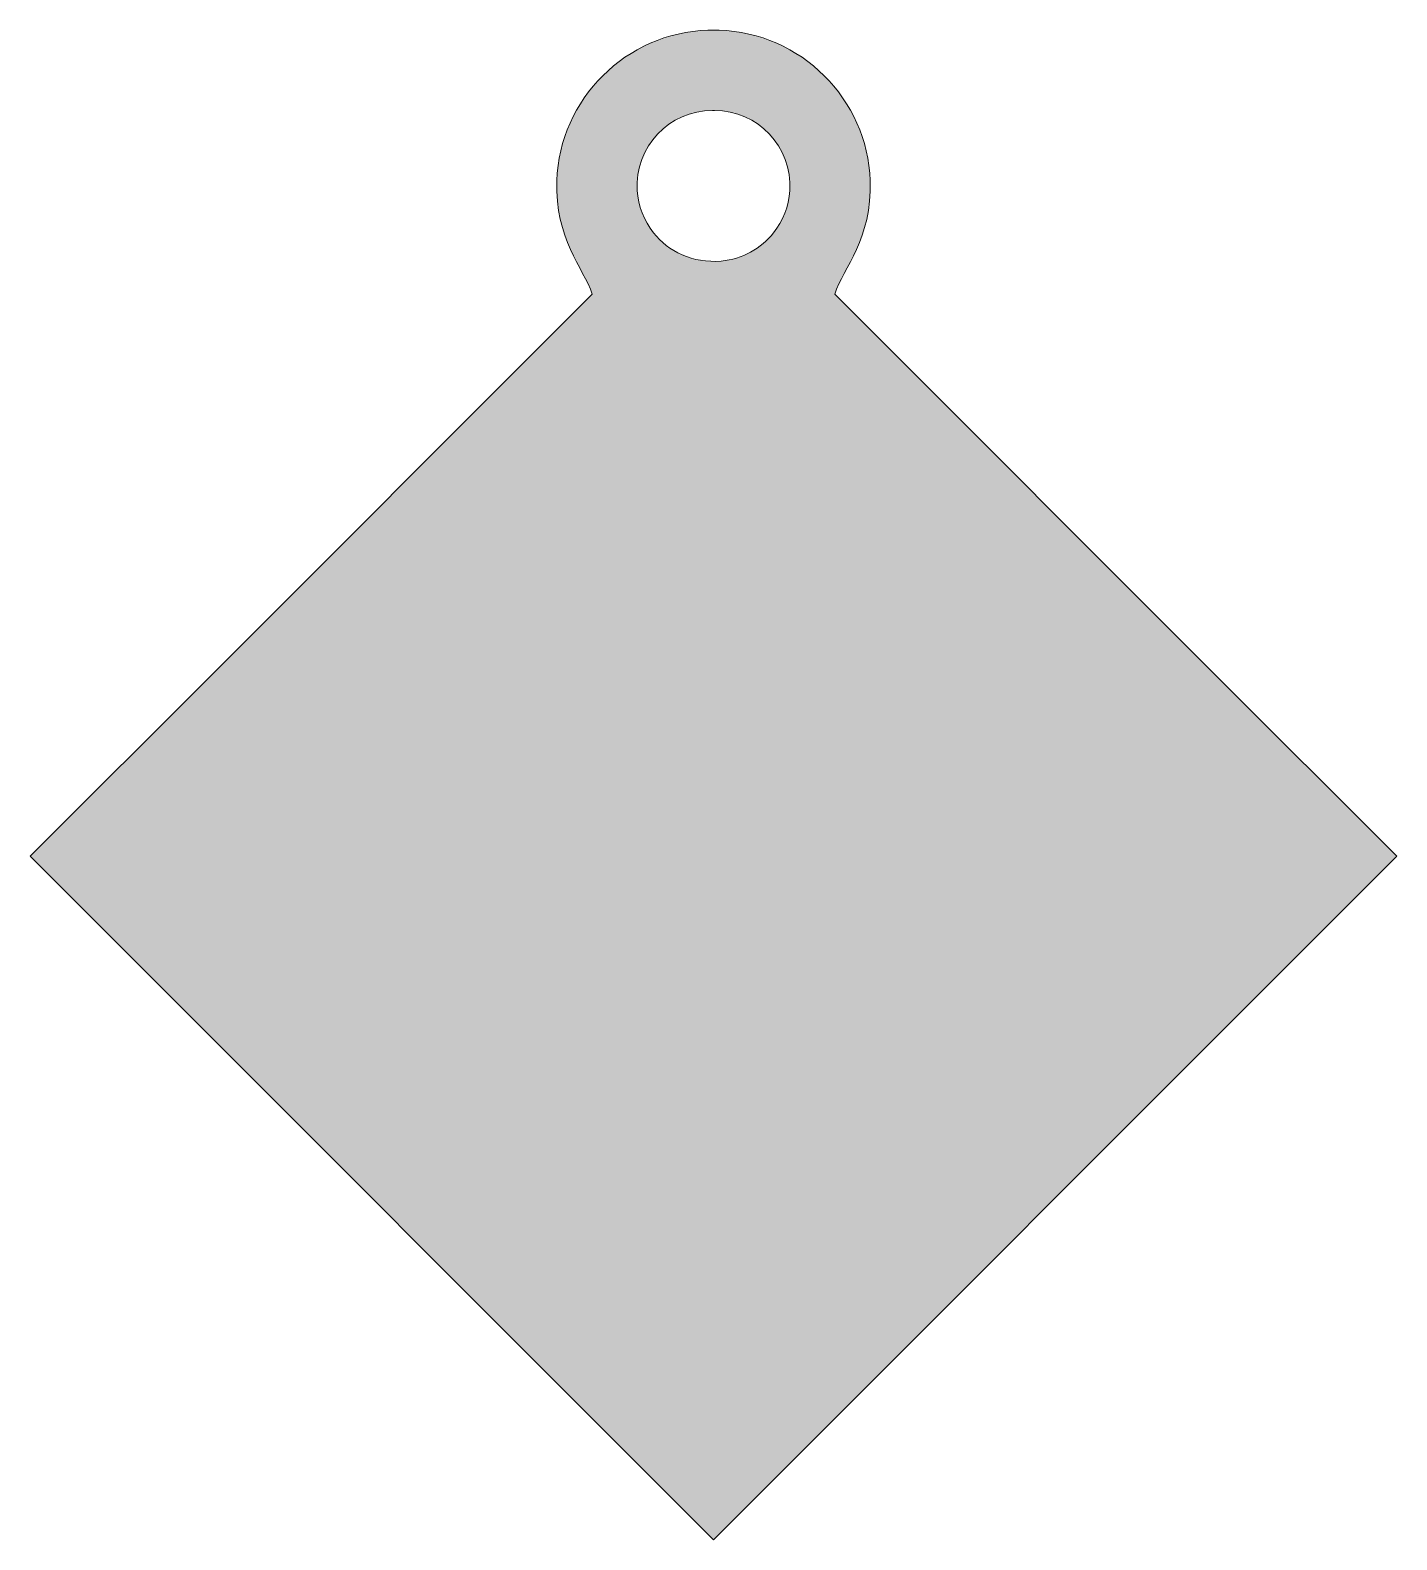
# Model space of a CAD drawing. Header units: inches. Extents: x 25.4 to 30.82, y -12.27 to -6.28.
import ezdxf

# ---------------------------------------------------------------- set-up
doc = ezdxf.new("R2010")
doc.units = ezdxf.units.IN
doc.header["$MEASUREMENT"] = 0
doc.layers.add('_U+0421_U+043B_U+043E_U+0439 1', color=7, linetype='Continuous')

msp = doc.modelspace()

# ---------------------------------------------------------------- hatches: boundary and pattern name
at = {"layer": '_U+0421_U+043B_U+043E_U+0439 1', "true_color": 0xffffff}
h = msp.add_hatch(color=7, dxfattribs=at)
h.dxf.hatch_style = 2
edge = h.paths.add_edge_path()
edge.add_spline(control_points=[(30.0939, -8.8309), (30.0939, -8.8309), (28.6876, -7.4246), (28.6876, -7.4246), (28.6876, -7.4246), (28.5923, -7.3294), (28.5923, -7.3294), (28.6281, -7.2244), (28.7406, -7.1119), (28.7329, -6.8794), (28.7222, -6.5554), (28.4571, -6.2917), (28.133, -6.2827), (28.1256, -6.2824), (28.1184, -6.2824), (28.1111, -6.2824), (28.1038, -6.2824), (28.0966, -6.2824), (28.0892, -6.2827), (27.7651, -6.2917), (27.5, -6.5554), (27.4893, -6.8794), (27.4817, -7.1116), (27.5941, -7.2243), (27.6299, -7.3294), (27.6299, -7.3294), (27.5347, -7.4246), (27.5347, -7.4246), (27.5347, -7.4246), (26.1284, -8.8309), (26.1284, -8.8309), (26.1284, -8.8309), (25.3986, -9.5607), (25.3986, -9.5607), (25.3986, -9.5607), (26.1284, -10.2904), (26.1284, -10.2904), (26.1284, -10.2904), (27.594, -11.756), (27.594, -11.756), (27.594, -11.756), (28.1111, -12.2731), (28.1111, -12.2731), (28.1111, -12.2731), (28.6282, -11.756), (28.6282, -11.756), (28.6282, -11.756), (30.0939, -10.2904), (30.0939, -10.2904), (30.0939, -10.2904), (30.8236, -9.5607), (30.8236, -9.5607), (30.8236, -9.5607), (30.0939, -8.8309), (30.0939, -8.8309)], knot_values=[0, 0, 0, 0, 1, 1, 1, 2, 2, 2, 3, 3, 3, 4, 4, 4, 5, 5, 5, 6, 6, 6, 7, 7, 7, 8, 8, 8, 9, 9, 9, 10, 10, 10, 11, 11, 11, 12, 12, 12, 13, 13, 13, 14, 14, 14, 15, 15, 15, 16, 16, 16, 17, 17, 17, 18, 18, 18, 18], degree=3, periodic=1)
edge = h.paths.add_edge_path()
edge.add_spline(control_points=[(28.1421, -7.1985), (28.0272, -7.2086), (27.9319, -7.1607), (27.8729, -7.0864), (27.8348, -7.0388), (27.8117, -6.98), (27.808, -6.9189), (27.7975, -6.7451), (27.9354, -6.6009), (28.1069, -6.6009), (28.1069, -6.6009), (28.1153, -6.6009), (28.1153, -6.6009), (28.2868, -6.6009), (28.4248, -6.7451), (28.4142, -6.9189), (28.4104, -6.9817), (28.3867, -7.0397), (28.3493, -7.0864), (28.2995, -7.1488), (28.2255, -7.1913), (28.1421, -7.1985)], knot_values=[0, 0, 0, 0, 1, 1, 1, 2, 2, 2, 3, 3, 3, 4, 4, 4, 5, 5, 5, 6, 6, 6, 7, 7, 7, 7], degree=3, periodic=1)

# ---------------------------------------------------------------- linework, layer by layer
at = {"layer": '_U+0421_U+043B_U+043E_U+0439 1', "lineweight": 0}
for points, knots in [([(30.0939, -8.8309), (30.0939, -8.8309), (28.6876, -7.4246), (28.6876, -7.4246), (28.6876, -7.4246), (28.5923, -7.3294), (28.5923, -7.3294), (28.6281, -7.2244), (28.7406, -7.1119), (28.7329, -6.8794), (28.7222, -6.5554), (28.4571, -6.2917), (28.133, -6.2827), (28.1256, -6.2824), (28.1184, -6.2824), (28.1111, -6.2824), (28.1038, -6.2824), (28.0966, -6.2824), (28.0892, -6.2827), (27.7651, -6.2917), (27.5, -6.5554), (27.4893, -6.8794), (27.4817, -7.1116), (27.5941, -7.2243), (27.6299, -7.3294), (27.6299, -7.3294), (27.5347, -7.4246), (27.5347, -7.4246), (27.5347, -7.4246), (26.1284, -8.8309), (26.1284, -8.8309), (26.1284, -8.8309), (25.3986, -9.5607), (25.3986, -9.5607), (25.3986, -9.5607), (26.1284, -10.2904), (26.1284, -10.2904), (26.1284, -10.2904), (27.594, -11.756), (27.594, -11.756), (27.594, -11.756), (28.1111, -12.2731), (28.1111, -12.2731), (28.1111, -12.2731), (28.6282, -11.756), (28.6282, -11.756), (28.6282, -11.756), (30.0939, -10.2904), (30.0939, -10.2904), (30.0939, -10.2904), (30.8236, -9.5607), (30.8236, -9.5607), (30.8236, -9.5607), (30.0939, -8.8309), (30.0939, -8.8309)], [0, 0, 0, 0, 1, 1, 1, 2, 2, 2, 3, 3, 3, 4, 4, 4, 5, 5, 5, 6, 6, 6, 7, 7, 7, 8, 8, 8, 9, 9, 9, 10, 10, 10, 11, 11, 11, 12, 12, 12, 13, 13, 13, 14, 14, 14, 15, 15, 15, 16, 16, 16, 17, 17, 17, 18, 18, 18, 18]), ([(28.1421, -7.1985), (28.0272, -7.2086), (27.9319, -7.1607), (27.8729, -7.0864), (27.8348, -7.0388), (27.8117, -6.98), (27.808, -6.9189), (27.7975, -6.7451), (27.9354, -6.6009), (28.1069, -6.6009), (28.1069, -6.6009), (28.1153, -6.6009), (28.1153, -6.6009), (28.2868, -6.6009), (28.4248, -6.7451), (28.4142, -6.9189), (28.4104, -6.9817), (28.3867, -7.0397), (28.3493, -7.0864), (28.2995, -7.1488), (28.2255, -7.1913), (28.1421, -7.1985)], [0, 0, 0, 0, 1, 1, 1, 2, 2, 2, 3, 3, 3, 4, 4, 4, 5, 5, 5, 6, 6, 6, 7, 7, 7, 7])]:
    msp.add_open_spline(points, degree=3, knots=knots, dxfattribs=at)

doc.saveas('drawing.dxf')
